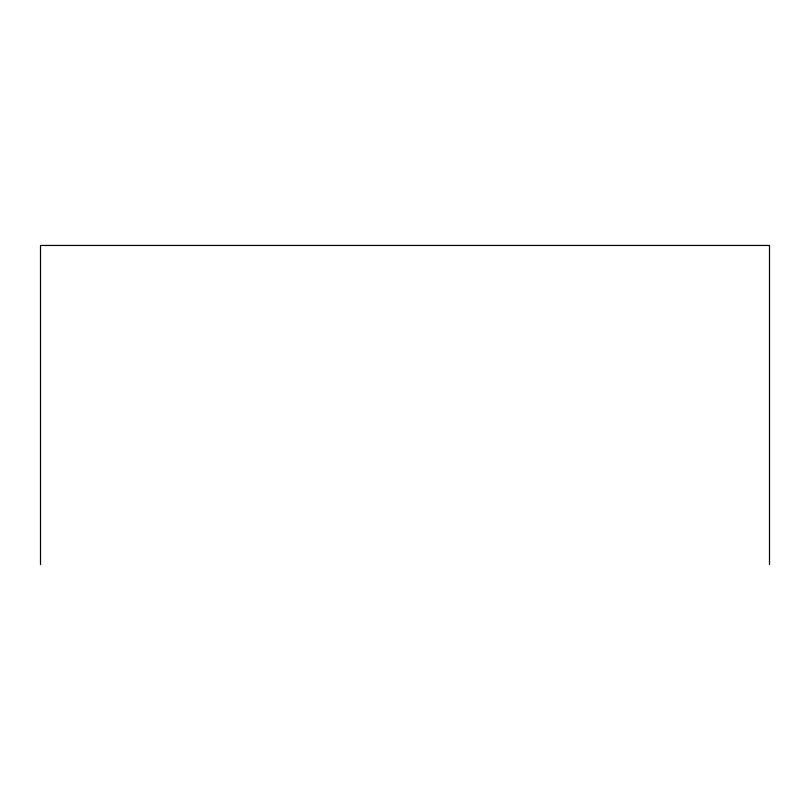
<?xml version="1.0" encoding="UTF-8"?>
<svg xmlns="http://www.w3.org/2000/svg" width="810" height="810" viewBox="0 0 810 810"><rect width="100%" height="100%" fill="white"/><g stroke="black" fill="none" stroke-linecap="round" stroke-linejoin="round"><path stroke-width="1.21" d="M769.5 564.55L769.5 245.45L40.5 245.45L40.5 564.55"/></g></svg>
